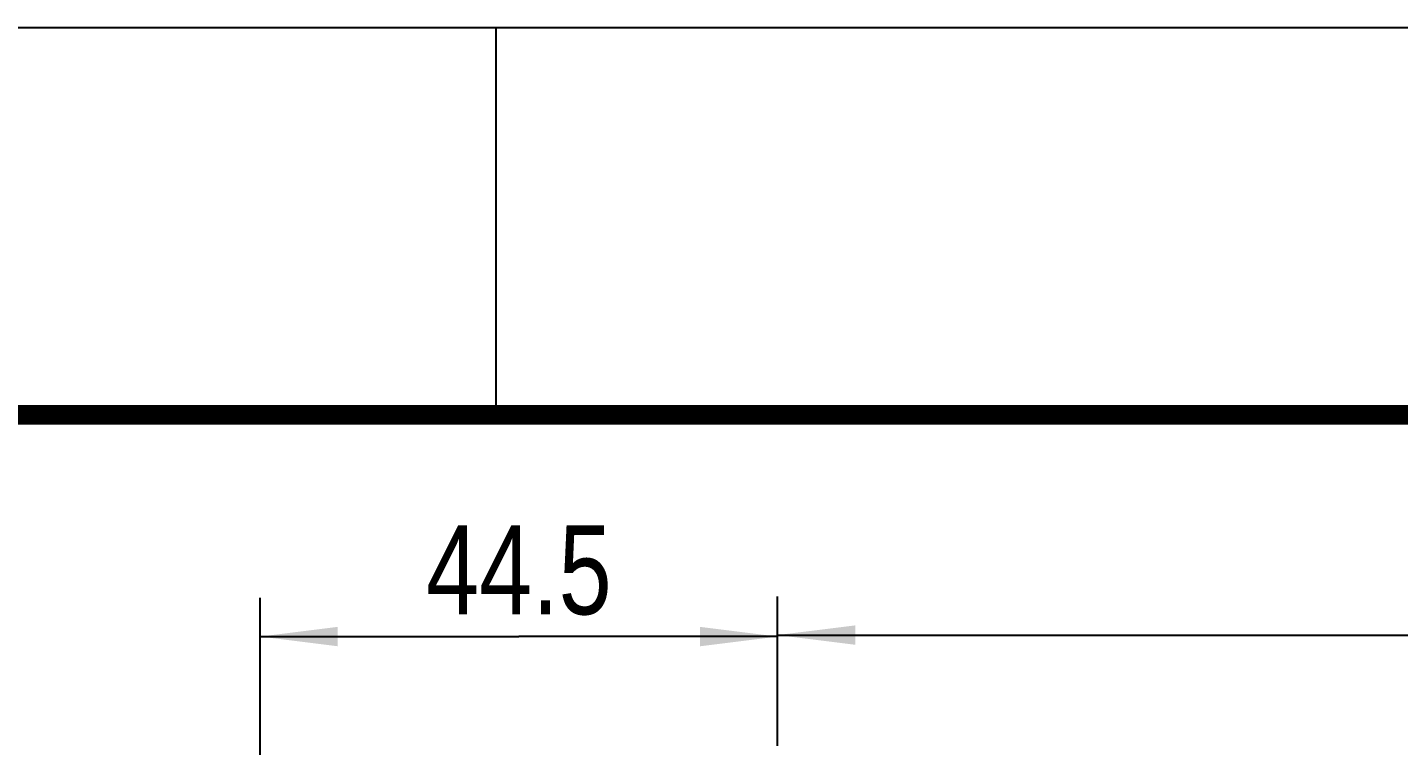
# Model space of a CAD drawing. Header units: millimetres. Extents: x 0 to 1400, y 0 to 990.
# Drawn here: x 659.7 to 777.6, y 928.2 to 990 of the extents above; entities that cross this region are included whole.
import ezdxf

# ---------------------------------------------------------------- set-up
doc = ezdxf.new("R2010")
doc.units = ezdxf.units.MM
doc.header["$LTSCALE"] = 77
doc.layers.get('0').update_dxf_attribs({"linetype": 'CONTINUOUS'})
doc.styles.get("Standard").update_dxf_attribs({"font": 'txt', "width": 0.8})
doc.dimstyles.new('DIMSTYLE_1', dxfattribs={"dimtxt": 7.666667, "dimasz": 6.666667, "dimexe": 1, "dimexo": 0.5, "dimgap": 0.575, "dimtad": 1, "dimdsep": 46, "dimtxsty": 'Standard', "dimblk": '_FILLED', "dimblk1": '_FILLED', "dimblk2": '_FILLED', "dimcen": 0.09, "dimazin": 2, "dimtp": 0.01, "dimtm": 0.01, "dimtfac": 1, "dimtofl": 0, "dimtmove": 0, "dimatfit": 3, "dimldrblk": '_FILLED', "dimfxl": 0, "dimtolj": 1, "dimarcsym": 0})

# ---------------------------------------------------------------- blocks, each defined once
blk = doc.blocks.new('_FILLED')
at = {"color": 0, "linetype": 'ByBlock'}
blk.add_solid([(0, 0), (-1, 0.125), (-1, -0.125)], dxfattribs=at)
blk = doc.blocks.new('*D7')
at = {"color": 2, "linetype": 'Continuous'}
for p, q in [((724.21, 928.2), (724.21, 941.05)), ((849.21, 911.81), (849.21, 941.05)), ((724.21, 937.72), (786.71, 937.72)), ((849.21, 937.72), (786.71, 937.72))]:
    blk.add_line(p, q, dxfattribs=at)
at = {"color": 2, "linetype": 'Continuous', "xscale": 6.666666666699999, "yscale": 6.666666666699999, "zscale": 6.666666666699999, "rotation": 180}
blk.add_blockref('_FILLED', (724.21, 937.72), dxfattribs=at)
at = {"color": 2, "linetype": 'Continuous', "xscale": 6.666666666699999, "yscale": 6.666666666699999, "zscale": 6.666666666699999}
blk.add_blockref('_FILLED', (849.21, 937.72), dxfattribs=at)
at = {"color": 2, "linetype": 'Continuous', "insert": (786.71, 947.3), "char_height": 7.667, "width": 18.4, "attachment_point": 2, "line_spacing_factor": 0.9}
blk.add_mtext('125', dxfattribs=at)
blk = doc.blocks.new('*D9')
at = {"color": 2, "linetype": 'Continuous'}
for p, q in [((679.71, 883.41), (679.71, 940.92)), ((724.21, 928.2), (724.21, 940.92)), ((679.71, 937.59), (701.96, 937.59)), ((724.21, 937.59), (701.96, 937.59))]:
    blk.add_line(p, q, dxfattribs=at)
at = {"color": 2, "linetype": 'Continuous', "xscale": 6.666666666699999, "yscale": 6.666666666699999, "zscale": 6.666666666699999, "rotation": 180}
blk.add_blockref('_FILLED', (679.71, 937.59), dxfattribs=at)
at = {"color": 2, "linetype": 'Continuous', "xscale": 6.666666666699999, "yscale": 6.666666666699999, "zscale": 6.666666666699999}
blk.add_blockref('_FILLED', (724.21, 937.59), dxfattribs=at)
at = {"color": 2, "linetype": 'Continuous', "insert": (701.96, 947.17), "char_height": 7.667, "width": 24.5333, "attachment_point": 2, "line_spacing_factor": 0.9}
blk.add_mtext('44.5', dxfattribs=at)

msp = doc.modelspace()

# ---------------------------------------------------------------- linework, layer by layer
at = {"color": 7, "linetype": 'Continuous'}
for p, q in [((0, 990), (1400, 990)), ((700, 956.667), (700, 990))]:
    msp.add_line(p, q, dxfattribs=at)
at = {"color": 7, "linetype": 'Continuous', "const_width": 1.667}
msp.add_lwpolyline([(33.333, 956.667), (1366.667, 956.667)], dxfattribs=at)

# ---------------------------------------------------------------- dimensions: what is measured, and where the dimension line sits
at = {"color": 2, "linetype": 'Continuous'}
dim = msp.add_linear_dim(base=(679.712, 937.586), p1=(724.212, 927.698), p2=(679.712, 882.913), angle=180, dimstyle='DIMSTYLE_1', dxfattribs=at)
dim.commit()
dim.dimension.update_dxf_attribs({"geometry": '*D9', "text_midpoint": (702.153, 937.586), "dimtype": 160})
dim = msp.add_linear_dim(base=(849.212, 937.717), p1=(724.212, 927.698), p2=(849.212, 911.311), dimstyle='DIMSTYLE_1', dxfattribs=at)
dim.commit()
dim.dimension.update_dxf_attribs({"geometry": '*D7', "text_midpoint": (787.67, 937.717), "dimtype": 160})

doc.saveas('drawing.dxf')
